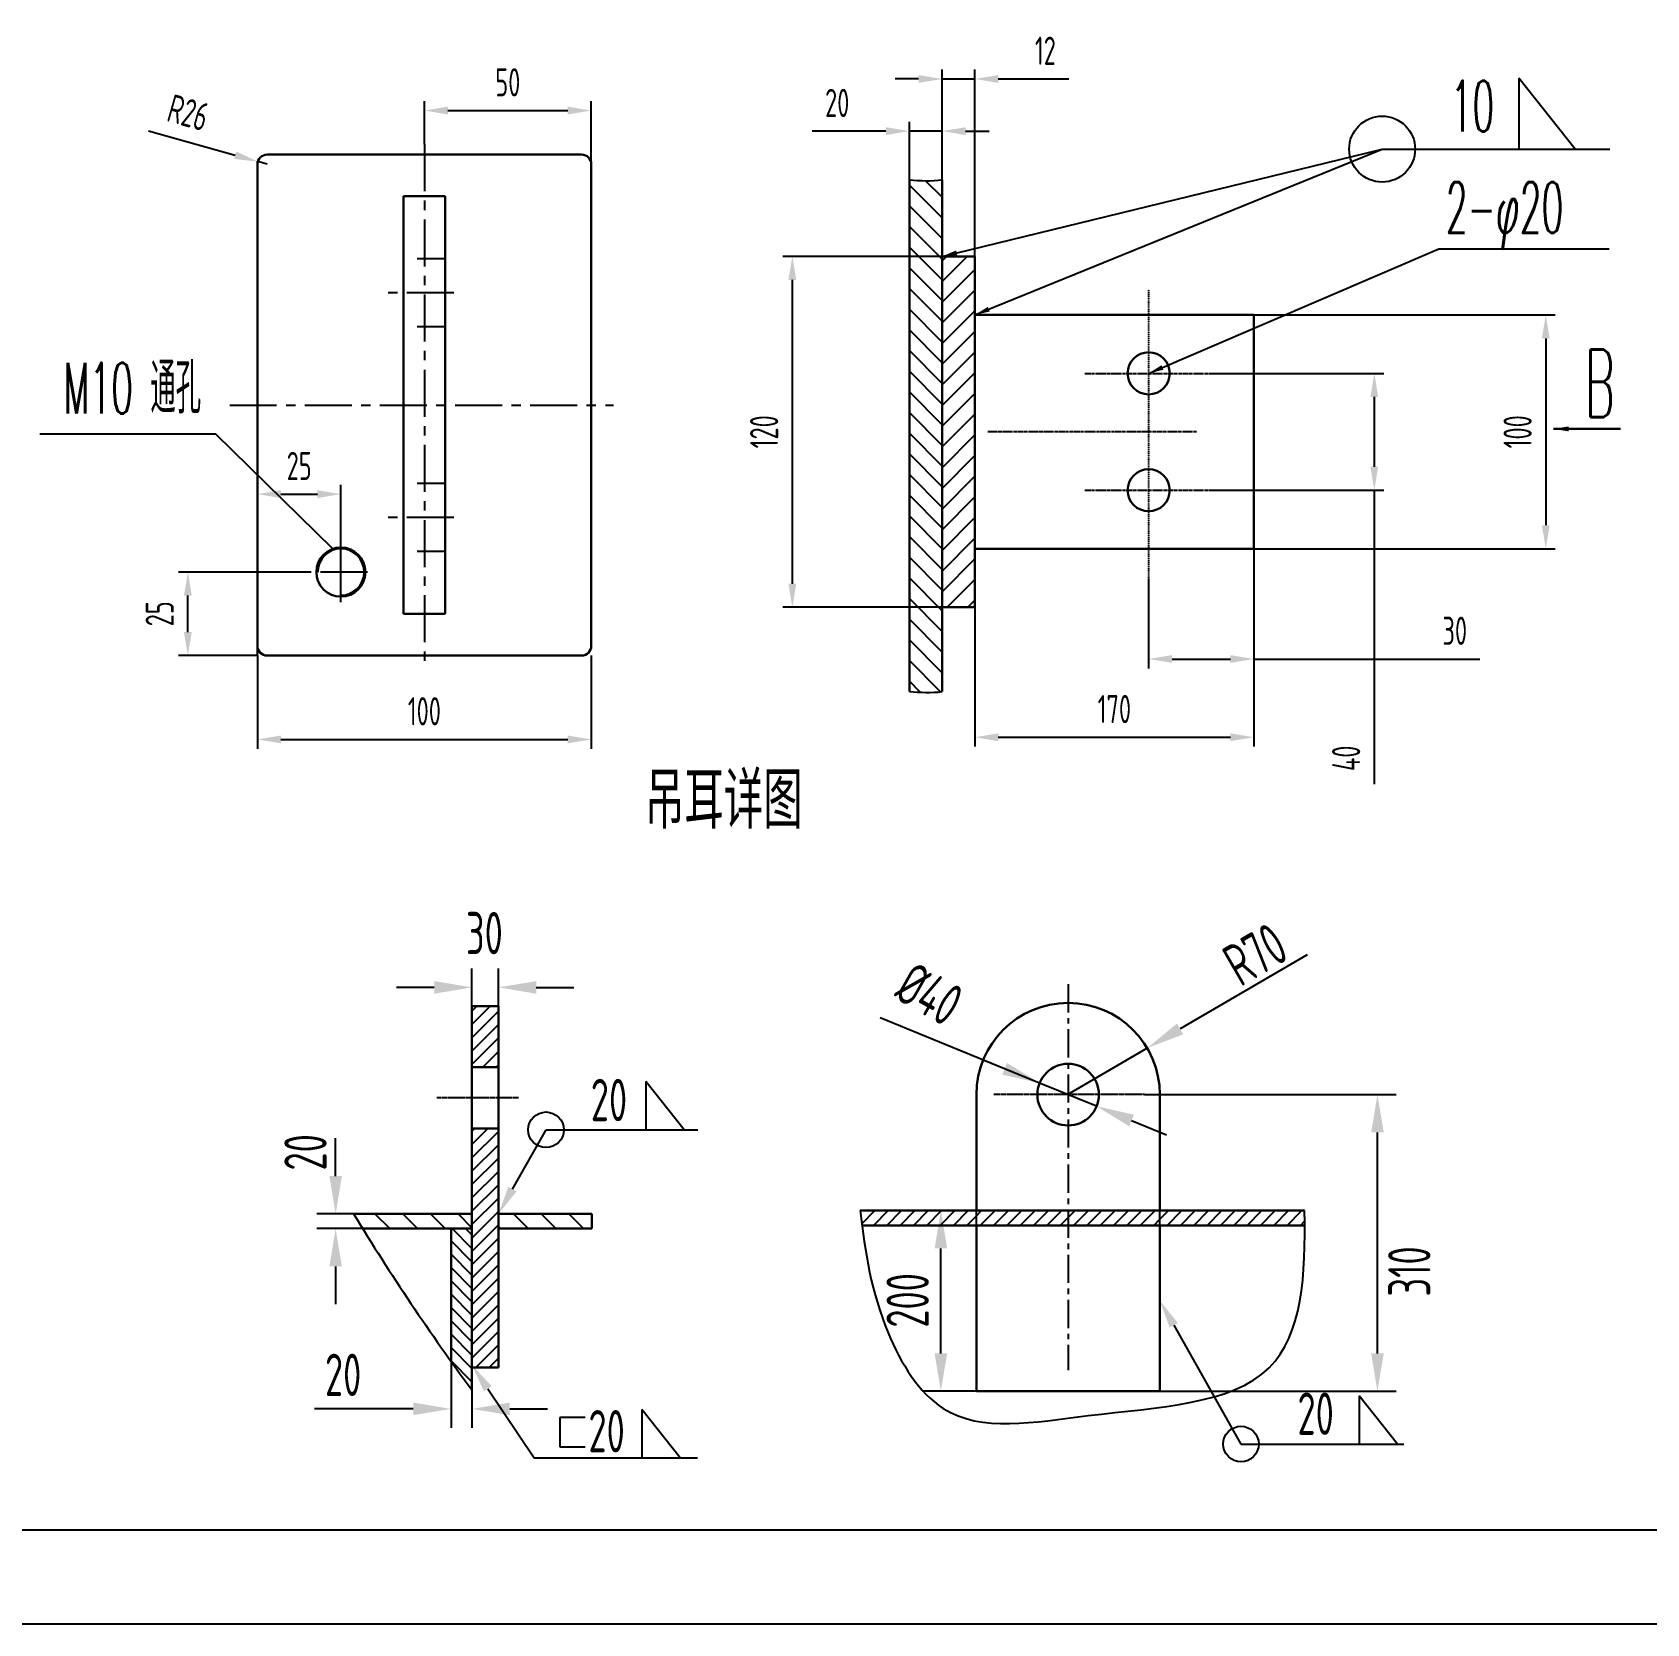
# Model space of a CAD drawing. Header units: millimetres. Extents: x 115735 to 194929, y 30422 to 45272.
# Drawn here: x 122193 to 126490, y 30422 to 34656 of the extents above; entities that cross this region are included whole.
import ezdxf
from ezdxf.enums import TextEntityAlignment as Align

# ---------------------------------------------------------------- set-up
doc = ezdxf.new("R2010")
doc.units = ezdxf.units.MM
for name, pattern in [('CENTER', [2, 1.25, -0.25, 0.25, -0.25]), ('CENTER2', [1.125, 0.75, -0.125, 0.125, -0.125]), ('CENTERX2', [4, 2.5, -0.5, 0.5, -0.5]), ('HIDDEN', [0.375, 0.25, -0.125])]:
    doc.linetypes.add(name, pattern=pattern)
for name, color, linetype in [('01   粗实线层', 7, 'Continuous'), ('09图框与明细表层', 4, 'Continuous'), ('2', 4, 'Continuous'), ('2细线层', 4, 'Continuous'), ('3', 1, 'CENTER2'), ('_CENTER', 1, 'CENTERX2'), ('BORDER', 7, 'Continuous'), ('CENTER', 1, 'CENTER'), ('CL', 6, 'CENTER'), ('DATA', 4, 'Continuous'), ('DIM', 3, 'Continuous'), ('DIMEN', 4, 'Continuous'), ('HIDDEN', 6, 'HIDDEN'), ('jiashe', 7, 'Continuous'), ('OBS', 2, 'Continuous')]:
    doc.layers.add(name, color=color, linetype=linetype)
for name, color, linetype, lineweight in [('DRAWING', 7, 'Continuous', 30), ('WELD_DETAIL', 7, 'Continuous', 30), ('轮廓', 4, 'Continuous', 30)]:
    doc.layers.add(name, color=color, linetype=linetype, lineweight=lineweight)
doc.styles.add('JEREH', font='isocp.shx', dxfattribs={"width": 0.7, "bigfont": 'hzfs.shx'})
doc.styles.add('残雪', font='romans.shx', dxfattribs={"width": 0.5, "bigfont": 'hztxt.shx'})
doc.dimstyles.new('JEREH', dxfattribs={"dimscale": 16, "dimtxt": 3, "dimasz": 2.5, "dimexe": 1, "dimexo": 0, "dimgap": 1.5, "dimtad": 1, "dimjust": 2, "dimdec": 0, "dimzin": 0, "dimdsep": 46, "dimtxsty": 'JEREH', "dimcen": 2.5, "dimse1": 1, "dimsd1": 1, "dimclrd": 130, "dimclre": 130, "dimclrt": 3, "dimadec": 0, "dimazin": 0, "dimtfac": 0.714286, "dimtdec": 0, "dimtmove": 0, "dimatfit": 3, "dimfxl": 1, "dimtzin": 0, "dimlwd": -1, "dimlwe": -1, "dimarcsym": 0})
doc.dimstyles.new('副本 JEREH-双', dxfattribs={"dimscale": 25, "dimtxt": 3, "dimasz": 2.5, "dimexe": 1, "dimexo": 0, "dimgap": 1.5, "dimtad": 1, "dimdec": 0, "dimzin": 0, "dimdsep": 46, "dimtxsty": 'JEREH', "dimcen": 2.5, "dimclrd": 130, "dimclre": 130, "dimclrt": 3, "dimadec": 0, "dimazin": 0, "dimtfac": 0.714286, "dimtdec": 0, "dimtmove": 0, "dimatfit": 3, "dimfxl": 1, "dimtzin": 0, "dimlwd": -1, "dimlwe": -1, "dimarcsym": 0})

# ---------------------------------------------------------------- blocks, each defined once
blk = doc.blocks.new('*D48')
at = {"layer": 'Defpoints', "color": 0, "transparency": 16777216}
for p in [(124527.5, 34393.5), (124527.5, 34264), (124614.6, 34264)]:
    blk.add_point(p, dxfattribs=at)
at = {"layer": 'jiashe', "color": 130, "transparency": 16777216}
for p, q in [((124465, 34393.5), (124268.4, 34393.5)), ((124527.5, 34264), (124527.5, 34418.5)), ((124614.6, 34393.5), (124527.5, 34393.5)), ((124614.6, 34264), (124614.6, 34418.5)), ((124677.1, 34393.5), (124739.6, 34393.5))]:
    blk.add_line(p, q, dxfattribs=at)
for points in [[(124465, 34403.9), (124465, 34383.1), (124527.5, 34393.5)], [(124677.1, 34403.9), (124677.1, 34383.1), (124614.6, 34393.5)]]:
    blk.add_solid(points, dxfattribs=at)
at = {"layer": 'jiashe', "color": 3, "transparency": 16777216, "insert": (124335.5, 34468.5), "char_height": 75, "attachment_point": 5, "style": 'JEREH'}
blk.add_mtext('20', dxfattribs=at)
blk = doc.blocks.new('*D49')
at = {"layer": 'Defpoints', "color": 0, "transparency": 16777216}
for p in [(124701.8, 34532.3), (124614.6, 34393.5), (124701.8, 34060.1)]:
    blk.add_point(p, dxfattribs=at)
at = {"layer": 'jiashe', "color": 130, "transparency": 16777216}
for p, q in [((124614.6, 34393.5), (124614.6, 34557.3)), ((124701.8, 34060.1), (124701.8, 34557.3)), ((124552.1, 34532.3), (124489.6, 34532.3)), ((124614.6, 34532.3), (124701.8, 34532.3)), ((124764.3, 34532.3), (124952.2, 34532.3))]:
    blk.add_line(p, q, dxfattribs=at)
for points in [[(124552.1, 34542.7), (124552.1, 34521.8), (124614.6, 34532.3)], [(124764.3, 34542.7), (124764.3, 34521.8), (124701.8, 34532.3)]]:
    blk.add_solid(points, dxfattribs=at)
at = {"layer": 'jiashe', "color": 3, "transparency": 16777216, "insert": (124889.5, 34607.3), "char_height": 75, "attachment_point": 5, "style": 'JEREH'}
blk.add_mtext('12', dxfattribs=at)
blk = doc.blocks.new('*D50')
at = {"layer": 'Defpoints', "color": 0, "transparency": 16777216}
for p in [(125444.6, 33904.5), (125444.6, 33282.2), (126221.6, 33282.2)]:
    blk.add_point(p, dxfattribs=at)
at = {"layer": 'jiashe', "color": 130, "transparency": 16777216}
for p, q in [((125444.6, 33904.5), (126246.6, 33904.5)), ((126221.6, 33842), (126221.6, 33344.7)), ((125444.6, 33282.2), (126246.6, 33282.2))]:
    blk.add_line(p, q, dxfattribs=at)
for points in [[(126211.2, 33842), (126232, 33842), (126221.6, 33904.5)], [(126211.2, 33344.7), (126232, 33344.7), (126221.6, 33282.2)]]:
    blk.add_solid(points, dxfattribs=at)
at = {"layer": 'jiashe', "color": 3, "transparency": 16777216, "insert": (126146.6, 33593.4), "char_height": 75, "attachment_point": 5, "rotation": 90, "style": 'JEREH'}
blk.add_mtext('100', dxfattribs=at)
blk = doc.blocks.new('*D51')
at = {"layer": 'Defpoints', "color": 0, "transparency": 16777216}
for p in [(124614.6, 34060.1), (124216, 33126.6), (124614.6, 33126.6)]:
    blk.add_point(p, dxfattribs=at)
at = {"layer": 'jiashe', "color": 130, "transparency": 16777216}
for p, q in [((124614.6, 34060.1), (124191, 34060.1)), ((124216, 33997.6), (124216, 33189.1)), ((124614.6, 33126.6), (124191, 33126.6))]:
    blk.add_line(p, q, dxfattribs=at)
for points in [[(124205.6, 33997.6), (124226.5, 33997.6), (124216, 34060.1)], [(124205.6, 33189.1), (124226.5, 33189.1), (124216, 33126.6)]]:
    blk.add_solid(points, dxfattribs=at)
at = {"layer": 'jiashe', "color": 3, "transparency": 16777216, "insert": (124141, 33593.4), "char_height": 75, "attachment_point": 5, "rotation": 90, "style": 'JEREH'}
blk.add_mtext('120', dxfattribs=at)
blk = doc.blocks.new('*D52')
at = {"layer": 'Defpoints', "color": 0, "transparency": 16777216}
for p in [(125334.5, 33748.9), (125334.5, 33437.8), (125765.2, 33437.8)]:
    blk.add_point(p, dxfattribs=at)
at = {"layer": 'jiashe', "color": 130, "transparency": 16777216}
for p, q in [((125334.5, 33748.9), (125790.2, 33748.9)), ((125765.2, 33686.4), (125765.2, 33500.3)), ((125334.5, 33437.8), (125790.2, 33437.8)), ((125765.2, 33437.8), (125765.2, 32655.6))]:
    blk.add_line(p, q, dxfattribs=at)
for points in [[(125754.8, 33686.4), (125775.6, 33686.4), (125765.2, 33748.9)], [(125754.8, 33500.3), (125775.6, 33500.3), (125765.2, 33437.8)]]:
    blk.add_solid(points, dxfattribs=at)
at = {"layer": 'jiashe', "color": 3, "transparency": 16777216, "insert": (125690.2, 32724.6), "char_height": 75, "attachment_point": 5, "rotation": 90, "style": 'JEREH'}
blk.add_mtext('40', dxfattribs=at)
blk = doc.blocks.new('*D53')
at = {"layer": 'Defpoints', "color": 0, "transparency": 16777216}
for p in [(124701.8, 33282.2), (125444.6, 33282.2), (125444.6, 32780.6)]:
    blk.add_point(p, dxfattribs=at)
at = {"layer": 'jiashe', "color": 130, "transparency": 16777216}
for p, q in [((124701.8, 33282.2), (124701.8, 32755.6)), ((125444.6, 33282.2), (125444.6, 32755.6)), ((124764.3, 32780.6), (125382.1, 32780.6))]:
    blk.add_line(p, q, dxfattribs=at)
for points in [[(124764.3, 32791), (124764.3, 32770.2), (124701.8, 32780.6)], [(125382.1, 32791), (125382.1, 32770.2), (125444.6, 32780.6)]]:
    blk.add_solid(points, dxfattribs=at)
at = {"layer": 'jiashe', "color": 3, "transparency": 16777216, "insert": (125073.2, 32855.6), "char_height": 75, "attachment_point": 5, "style": 'JEREH'}
blk.add_mtext('170', dxfattribs=at)
blk = doc.blocks.new('*D54')
at = {"layer": 'Defpoints', "color": 0, "transparency": 16777216}
for p in [(125164.5, 33201.2), (125444.6, 33201.2), (125444.6, 32988.8)]:
    blk.add_point(p, dxfattribs=at)
at = {"layer": 'jiashe', "color": 130, "transparency": 16777216}
for p, q in [((125164.5, 33201.2), (125164.5, 32963.8)), ((125444.6, 33201.2), (125444.6, 32963.8)), ((125227, 32988.8), (125382.1, 32988.8)), ((125444.6, 32988.8), (126045.8, 32988.8))]:
    blk.add_line(p, q, dxfattribs=at)
for points in [[(125227, 32999.2), (125227, 32978.4), (125164.5, 32988.8)], [(125382.1, 32999.2), (125382.1, 32978.4), (125444.6, 32988.8)]]:
    blk.add_solid(points, dxfattribs=at)
at = {"layer": 'jiashe', "color": 3, "transparency": 16777216, "insert": (125979.4, 33063.8), "char_height": 75, "attachment_point": 5, "style": 'JEREH'}
blk.add_mtext('30', dxfattribs=at)
blk = doc.blocks.new('*D57')
at = {"layer": 'Defpoints', "color": 0, "transparency": 16777216}
for p in [(122607, 33220.2), (122932.3, 33220.2), (122792.2, 32998)]:
    blk.add_point(p, dxfattribs=at)
at = {"layer": 'jiashe', "color": 130, "transparency": 16777216}
for p, q in [((122932.3, 33220.2), (122582, 33220.2)), ((122607, 33060.5), (122607, 33157.7)), ((122792.2, 32998), (122582, 32998))]:
    blk.add_line(p, q, dxfattribs=at)
for points in [[(122596.5, 33157.7), (122617.4, 33157.7), (122607, 33220.2)], [(122596.5, 33060.5), (122617.4, 33060.5), (122607, 32998)]]:
    blk.add_solid(points, dxfattribs=at)
at = {"layer": 'jiashe', "color": 3, "transparency": 16777216, "insert": (122532, 33109.1), "char_height": 75, "attachment_point": 5, "rotation": 90, "style": 'JEREH'}
blk.add_mtext('25', dxfattribs=at)
blk = doc.blocks.new('*D58')
at = {"layer": 'Defpoints', "color": 0, "transparency": 16777216}
for p in [(123014.4, 33427.5), (123014.4, 33140.2), (122792.2, 32998)]:
    blk.add_point(p, dxfattribs=at)
at = {"layer": 'jiashe', "color": 130, "transparency": 16777216}
for p, q in [((122792.2, 32998), (122792.2, 33452.5)), ((123014.4, 33140.2), (123014.4, 33452.5)), ((122854.7, 33427.5), (122951.9, 33427.5))]:
    blk.add_line(p, q, dxfattribs=at)
for points in [[(122854.7, 33437.9), (122854.7, 33417.1), (122792.2, 33427.5)], [(122951.9, 33437.9), (122951.9, 33417.1), (123014.4, 33427.5)]]:
    blk.add_solid(points, dxfattribs=at)
at = {"layer": 'jiashe', "color": 3, "transparency": 16777216, "insert": (122903.3, 33502.5), "char_height": 75, "attachment_point": 5, "style": 'JEREH'}
blk.add_mtext('25', dxfattribs=at)
blk = doc.blocks.new('*D59')
at = {"layer": 'Defpoints', "color": 0, "transparency": 16777216}
for p in [(123680.9, 34448.3), (123236.5, 34358.6), (123680.9, 34305.3)]:
    blk.add_point(p, dxfattribs=at)
at = {"layer": 'jiashe', "color": 130, "transparency": 16777216}
for p, q in [((123236.5, 34358.6), (123236.5, 34473.3)), ((123680.9, 34305.3), (123680.9, 34473.3)), ((123299, 34448.3), (123618.4, 34448.3))]:
    blk.add_line(p, q, dxfattribs=at)
for points in [[(123299, 34458.7), (123299, 34437.9), (123236.5, 34448.3)], [(123618.4, 34458.7), (123618.4, 34437.9), (123680.9, 34448.3)]]:
    blk.add_solid(points, dxfattribs=at)
at = {"layer": 'jiashe', "color": 3, "transparency": 16777216, "insert": (123458.7, 34523.3), "char_height": 75, "attachment_point": 5, "style": 'JEREH'}
blk.add_mtext('50', dxfattribs=at)
blk = doc.blocks.new('*D55')
at = {"layer": 'Defpoints', "color": 0, "transparency": 16777216}
for p in [(122792.2, 32998), (123680.9, 32998), (123680.9, 32774.8)]:
    blk.add_point(p, dxfattribs=at)
at = {"layer": 'jiashe', "color": 130, "transparency": 16777216}
for p, q in [((122792.2, 32998), (122792.2, 32749.8)), ((123680.9, 32998), (123680.9, 32749.8)), ((122854.7, 32774.8), (123618.4, 32774.8))]:
    blk.add_line(p, q, dxfattribs=at)
for points in [[(122854.7, 32785.2), (122854.7, 32764.4), (122792.2, 32774.8)], [(123618.4, 32785.2), (123618.4, 32764.4), (123680.9, 32774.8)]]:
    blk.add_solid(points, dxfattribs=at)
at = {"layer": 'jiashe', "color": 3, "transparency": 16777216, "insert": (123236.5, 32849.8), "char_height": 75, "attachment_point": 5, "style": 'JEREH'}
blk.add_mtext('100', dxfattribs=at)
blk = doc.blocks.new('*D56')
at = {"layer": 'Defpoints', "color": 0, "transparency": 16777216}
for p in [(122793.2, 34312.3), (122817.9, 34305.3)]:
    blk.add_point(p, dxfattribs=at)
at = {"layer": 'jiashe', "color": 130, "transparency": 16777216}
for p, q in [((122502.2, 34394.7), (122733, 34329.4)), ((122817.9, 34305.3), (122793.2, 34312.3))]:
    blk.add_line(p, q, dxfattribs=at)
blk.add_solid([(122735.9, 34339.4), (122730.2, 34319.4), (122793.2, 34312.3)], dxfattribs=at)
at = {"layer": 'jiashe', "color": 3, "transparency": 16777216, "insert": (122608, 34442.7), "char_height": 75, "attachment_point": 5, "rotation": 344.1857, "style": 'JEREH'}
blk.add_mtext('R26', dxfattribs=at)

msp = doc.modelspace()

# ---------------------------------------------------------------- hatches: boundary and pattern name
at = {"layer": 'OBS', "ltscale": 5}
h = msp.add_hatch(dxfattribs=at)
h.set_pattern_fill('ANSI31', color=256, scale=311.142857, angle=90, style=0)
h.set_pattern_definition([(135, (-145584.52, -17404.972), (-27.501403, -27.501403), [])])
edge = h.paths.add_edge_path()
edge.add_spline(control_points=[(124614.6, 34264), (124586.4, 34259.8), (124557, 34261.9), (124527.5, 34264)], knot_values=[0, 0, 0, 0, 42, 42, 42, 42], degree=3, periodic=0)
edge.add_line((124527.5, 34264), (124527.5, 32902.1))
edge.add_spline(control_points=[(124527.5, 32902.1), (124556.9, 32900.2), (124586.2, 32898.4), (124614.6, 32902.1)], knot_values=[0, 0, 0, 0, 42, 42, 42, 42], degree=3, periodic=0)
edge.add_line((124614.6, 32902.1), (124614.6, 34264))
h = msp.add_hatch(dxfattribs=at)
h.set_pattern_fill('ANSI31', color=256, scale=311.142857, style=0)
h.set_pattern_definition([(45, (-145584.52, -17404.972), (-27.501403, 27.501403), [])])
h.paths.add_polyline_path([(124701.8, 34060.1), (124614.6, 34060.1), (124614.6, 33126.6), (124701.8, 33126.6)])

# ---------------------------------------------------------------- linework, layer by layer
at = {"layer": '09图框与明细表层', "color": 4}
for p, q in [((116359.7, 30671.8), (136509.7, 30671.8)), ((115734.7, 30421.8), (136759.7, 30421.8))]:
    msp.add_line(p, q, dxfattribs=at)
at = {"layer": '2'}
for p, q in [((125586.8, 32202), (125248.1, 32004.4)), ((123363.3, 32051.9), (123376.6, 32065.1)), ((123363.3, 32016.4), (123412.1, 32065.1)), ((123363.3, 31980.8), (123433.9, 32051.4)), ((124781.2, 31898.4), (124449.4, 32033.6)), ((124874.3, 31860.5), (124449.4, 32033.6)), ((123363.3, 31945.3), (123433.9, 32015.9)), ((123363.3, 31909.8), (123433.9, 31980.4)), ((123392.1, 31903), (123433.9, 31944.8)), ((124950.5, 31830.9), (125161.3, 31953.8)), ((123427.6, 31903), (123433.9, 31909.3)), ((125026.1, 31798.6), (124874.3, 31860.5)), ((125119.1, 31760.7), (125212.2, 31722.8)), ((123363.3, 31732.2), (123370.2, 31739.1)), ((123363.3, 31696.7), (123405.8, 31739.1)), ((123363.3, 31661.2), (123433.9, 31731.7)), ((123363.3, 31625.6), (123433.9, 31696.2)), ((123363.3, 31590.1), (123433.9, 31660.7)), ((123363.3, 31554.6), (123433.9, 31625.1)), ((123363.3, 31519.1), (123433.9, 31589.6)), ((123363.3, 31483.6), (123433.9, 31554.1)), ((123363.3, 31448), (123433.9, 31518.6)), ((124400.9, 31486.1), (124435.8, 31520.9)), ((124431.9, 31481.6), (124471.3, 31520.9)), ((124467.5, 31481.6), (124506.8, 31520.9)), ((124503, 31481.6), (124542.4, 31520.9)), ((124706.1, 31520.9), (124534.3, 31520.9)), ((124538.5, 31481.6), (124577.9, 31520.9)), ((124574, 31481.6), (124613.4, 31520.9)), ((124609.5, 31481.6), (124648.9, 31520.9)), ((124645.1, 31481.6), (124684.4, 31520.9)), ((124680.6, 31481.6), (124706.1, 31507.1)), ((124706.1, 31507.1), (124720, 31520.9)), ((124716.1, 31481.6), (124755.5, 31520.9)), ((124751.6, 31481.6), (124791, 31520.9)), ((124787.1, 31481.6), (124826.5, 31520.9)), ((124822.7, 31481.6), (124862, 31520.9)), ((124858.2, 31481.6), (124897.6, 31520.9)), ((124893.7, 31481.6), (124933.1, 31520.9)), ((124929.2, 31481.6), (124950.2, 31502.5)), ((124950.2, 31502.5), (124968.6, 31520.9)), ((124964.7, 31481.6), (125004.1, 31520.9)), ((125000.3, 31481.6), (125039.6, 31520.9)), ((125035.8, 31481.6), (125075.2, 31520.9)), ((125071.3, 31481.6), (125110.7, 31520.9)), ((125106.8, 31481.6), (125146.2, 31520.9)), ((125142.3, 31481.6), (125181.7, 31520.9)), ((125194.2, 31497.9), (125217.3, 31520.9)), ((125213.4, 31481.6), (125252.8, 31520.9)), ((125248.9, 31481.6), (125288.3, 31520.9)), ((125284.4, 31481.6), (125323.8, 31520.9)), ((125319.9, 31481.6), (125359.3, 31520.9)), ((125355.5, 31481.6), (125394.9, 31520.9)), ((125391, 31481.6), (125430.4, 31520.9)), ((125426.5, 31481.6), (125465.9, 31520.9)), ((125462, 31481.6), (125501.4, 31520.9)), ((125497.6, 31481.6), (125536.9, 31520.9)), ((125533.1, 31481.6), (125572.5, 31520.9)), ((123363.3, 31420.6), (123310.8, 31473.1)), ((123363.3, 31456.1), (123346.4, 31473.1)), ((123363.3, 31412.5), (123433.9, 31483.1)), ((125177.9, 31481.6), (125194.2, 31497.9)), ((125568.6, 31481.6), (125579.8, 31492.8)), ((123363.3, 31385.1), (123307.5, 31440.9)), ((123363.3, 31377), (123433.9, 31447.5)), ((123363.3, 31349.5), (123307.5, 31405.3)), ((123363.3, 31341.5), (123433.9, 31412)), ((123363.3, 31306), (123433.9, 31376.5)), ((123363.3, 31314), (123307.5, 31369.8)), ((123363.3, 31278.5), (123307.5, 31334.3)), ((123363.3, 31270.4), (123433.9, 31341)), ((123363.3, 31243), (123307.5, 31298.8)), ((123363.3, 31234.9), (123433.9, 31305.5)), ((123363.3, 31207.5), (123307.5, 31263.2)), ((123363.3, 31199.4), (123433.9, 31269.9)), ((123363.3, 31171.9), (123307.5, 31227.7)), ((123363.3, 31163.9), (123433.9, 31234.4)), ((123363.3, 31136.4), (123307.5, 31192.2)), ((123363.3, 31100.9), (123307.5, 31156.7)), ((123363.3, 31128.4), (123433.9, 31198.9)), ((123373.7, 31103.2), (123433.9, 31163.4)), ((123363.3, 31065.4), (123307.5, 31121.2)), ((123409.3, 31103.2), (123433.9, 31127.9))]:
    msp.add_line(p, q, dxfattribs=at)
at = {"layer": '2', "ltscale": 5}
for p, q in [((123363.3, 32065.1), (123363.3, 32165.2)), ((123433.9, 32065.1), (123433.9, 32165.2)), ((123262.8, 32115), (123162.4, 32115)), ((123534.3, 32115), (123634.8, 32115)), ((125153.7, 31829.6), (125823.7, 31829.6)), ((125773.5, 31141), (125773.5, 31729.1)), ((123000.3, 31612.9), (123000.3, 31713.4)), ((123048.1, 31512.5), (122950.1, 31512.5)), ((124706.1, 31520.9), (124561.2, 31520.9)), ((123072.3, 31473.1), (122950.1, 31473.1)), ((124611.4, 31141), (124611.4, 31420.5)), ((123000.3, 31372.6), (123000.3, 31272.1)), ((124706.1, 31040.6), (124561.2, 31040.6)), ((125194.2, 31040.6), (125823.7, 31040.6))]:
    msp.add_line(p, q, dxfattribs=at)
at = {"layer": '2'}
msp.add_open_spline([(124396.9, 31520.9), (124408.9, 31411.7), (124439.7, 31221.2), (124628.4, 30912.7), (125039.1, 30992.9), (125561.6, 31011.6), (125583.5, 31348.7), (125579.3, 31520.9)], degree=3, knots=[51.969811, 51.969811, 51.969811, 51.969811, 250.584481, 399.145657, 629.934832, 927.504681, 1192.453738, 1192.453738, 1192.453738, 1192.453738], dxfattribs=at)
at = {"layer": '2', "ltscale": 5}
for points in [[(123262.8, 32131.7), (123262.8, 32098.2), (123363.3, 32115)], [(123534.3, 32131.7), (123534.3, 32098.2), (123433.9, 32115)], [(125756.8, 31729.1), (125790.3, 31729.1), (125773.5, 31829.6)], [(122983.6, 31612.9), (123017, 31612.9), (123000.3, 31512.5)], [(124594.7, 31420.5), (124628.2, 31420.5), (124611.4, 31520.9)], [(122983.6, 31372.6), (123017, 31372.6), (123000.3, 31473.1)], [(124594.7, 31141), (124628.2, 31141), (124611.4, 31040.6)], [(125756.8, 31141), (125790.3, 31141), (125773.5, 31040.6)]]:
    msp.add_solid(points, dxfattribs=at)
at = {"layer": '2'}
for points in [[(125239.7, 32018.9), (125256.5, 31990), (125161.3, 31953.8)], [(124787.6, 31913.9), (124774.9, 31882.9), (124874.3, 31860.5)], [(125125.4, 31776.2), (125112.8, 31745.2), (125026.1, 31798.6)]]:
    msp.add_solid(points, dxfattribs=at)
at = {"layer": '3', "ltscale": 8}
for p, q in [((123487.5, 31821.1), (123269.9, 31821.1)), ((125153.7, 31829.6), (124752.7, 31829.6))]:
    msp.add_line(p, q, dxfattribs=at)
at = {"layer": '_CENTER', "ltscale": 30}
msp.add_line((124950.2, 32123.5), (124950.2, 31096.5), dxfattribs=at)
at = {"layer": 'BORDER'}
msp.add_arc((123014.4, 33220.2), 61.8, 270, 180, dxfattribs=at)
at = {"layer": 'CENTER', "color": 1, "ltscale": 100}
for p, q in [((123236.5, 34358.6), (123236.5, 32958.6)), ((123314.8, 33963.4), (123138.5, 33963.4)), ((122718.3, 33664.5), (123739.6, 33664.5)), ((123314.8, 33365.7), (123138.5, 33365.7)), ((123014.4, 33140.2), (123014.4, 33293.7)), ((123085.2, 33220.2), (122932.3, 33220.2))]:
    msp.add_line(p, q, dxfattribs=at)
at = {"layer": 'CL', "ltscale": 0.1}
msp.add_line((125164.5, 33972), (125164.5, 33201.2), dxfattribs=at)
at = {"layer": 'CL', "ltscale": 5}
for p, q in [((124994.5, 33748.9), (125334.5, 33748.9)), ((125291.5, 33593.4), (124736.3, 33593.4)), ((124994.5, 33437.8), (125334.5, 33437.8))]:
    msp.add_line(p, q, dxfattribs=at)
at = {"layer": 'DIM'}
for p, q in [((126150.1, 34534.1), (126150.1, 34345.6)), ((126299.7, 34345.6), (126150.1, 34534.1)), ((123928.5, 31736.1), (123826.4, 31864.7)), ((123826.4, 31864.7), (123826.4, 31736.1)), ((123471, 31578), (123560.4, 31736.1)), ((123560.4, 31736.1), (123964.1, 31736.1)), ((125231.3, 31215.8), (125410.2, 30899.8)), ((123405.4, 31047.1), (123529.1, 30863.4)), ((125827.2, 30899.8), (125725.1, 31028.4)), ((125725.1, 31028.4), (125725.1, 30899.8)), ((123815, 30992.1), (123815, 30863.4)), ((123917.2, 30863.4), (123815, 30992.1)), ((123664.5, 30970.9), (123597.3, 30970.9)), ((123597.3, 30970.9), (123597.3, 30892)), ((125410.2, 30899.8), (125843.9, 30899.8)), ((123529.1, 30863.4), (123963.8, 30863.4)), ((123597.3, 30892), (123664.5, 30892))]:
    msp.add_line(p, q, dxfattribs=at)
at = {"layer": 'DIM', "ltscale": 5}
for p, q in [((125936.9, 34079.9), (126390.5, 34079.9)), ((123307.5, 31119.8), (123307.5, 30943.1)), ((123363.3, 31070.5), (123363.3, 30943.1)), ((123207.1, 30993.4), (122943.7, 30993.4)), ((123463.8, 30993.4), (123564.3, 30993.4))]:
    msp.add_line(p, q, dxfattribs=at)
at = {"layer": 'DIM', "color": 4}
for p, q in [((122681, 33587.3), (122213, 33587.3)), ((122992.8, 33282), (122681, 33587.3))]:
    msp.add_line(p, q, dxfattribs=at)
at = {"layer": 'DIM'}
for centre, radius in [((125786.1, 34345.6), 87.8), ((123560.4, 31736.1), 47.3), ((125410.2, 30899.8), 47.3)]:
    msp.add_circle(centre, radius, dxfattribs=at)
for points in [[(123481.9, 31571.9), (123433.9, 31512.5), (123460, 31584.2)], [(125242.3, 31222), (125194.2, 31281.4), (125220.4, 31209.6)], [(123395, 31040.1), (123363.3, 31109.6), (123415.8, 31054.1)]]:
    msp.add_solid(points, dxfattribs=at)
at = {"layer": 'DIM', "ltscale": 5}
for points in [[(123207.1, 31010.1), (123207.1, 30976.6), (123307.5, 30993.4)], [(123463.8, 31010.1), (123463.8, 30976.6), (123363.3, 30993.4)]]:
    msp.add_solid(points, dxfattribs=at)
at = {"layer": 'DIMEN'}
for p, q in [((123105.1, 31512.5), (123144.5, 31473.1)), ((123178.8, 31512.5), (123218.2, 31473.1)), ((123252.5, 31512.5), (123291.8, 31473.1)), ((123326.1, 31512.5), (123363.3, 31475.3)), ((123473.5, 31512.5), (123512.9, 31473.1)), ((123547.2, 31512.5), (123586.6, 31473.1)), ((123620.9, 31512.5), (123660.3, 31473.1)), ((123433.9, 31478.4), (123439.2, 31473.1))]:
    msp.add_line(p, q, dxfattribs=at)
msp.add_arc((128607.2, 34903.4), 6511.7, 211.38224, 216.36058, dxfattribs=at)
at = {"layer": 'DRAWING'}
for p, q in [((122792.2, 33023.7), (122792.2, 34305.3)), ((122817.9, 34331.1), (123655.2, 34331.1)), ((123680.9, 34305.3), (123680.9, 33023.7)), ((123181, 34220), (123292.1, 34220)), ((123181, 34220), (123181, 33109.1)), ((123292.1, 34220), (123292.1, 33109.1)), ((123181, 33109.1), (123292.1, 33109.1)), ((123655.2, 32998), (122817.9, 32998)), ((123363.3, 31226.9), (123363.3, 32065.1)), ((123363.3, 32065.1), (123433.9, 32065.1)), ((123433.9, 31103.2), (123433.9, 32065.1)), ((123433.9, 31903), (123363.3, 31903)), ((124706.1, 31829.6), (124706.1, 31520.9)), ((125194.2, 31829.6), (125194.2, 31520.9)), ((123433.9, 31739.1), (123363.3, 31739.1)), ((123048.1, 31512.5), (123363.3, 31512.5)), ((123433.9, 31512.5), (123681.9, 31512.5)), ((123681.9, 31512.5), (123681.9, 31473.1)), ((125579.3, 31520.9), (124396.9, 31520.9)), ((123072.3, 31473.1), (123363.3, 31473.1)), ((123307.5, 31473.1), (123307.5, 31119.8)), ((123433.9, 31473.1), (123681.9, 31473.1)), ((125580, 31481.6), (124401.5, 31481.6)), ((124706.1, 31481.6), (124706.1, 31040.6)), ((125194.2, 31481.6), (125194.2, 31040.6)), ((123363.3, 31226.9), (123363.3, 31042.8)), ((123433.9, 31103.2), (123363.3, 31103.2)), ((125194.2, 31040.6), (124706.1, 31040.6))]:
    msp.add_line(p, q, dxfattribs=at)
for centre, radius in [((123014.4, 33220.2), 65.4), ((124950.2, 31829.6), 82)]:
    msp.add_circle(centre, radius, dxfattribs=at)
for centre, radius, start, end in [((122817.9, 34305.3), 25.7, 90, 180), ((123655.2, 34305.3), 25.7, 0, 90), ((122817.9, 33023.7), 25.7, 180, 270), ((123655.2, 33023.7), 25.7, 270, 0), ((124950.2, 31829.6), 244.1, 0, 180)]:
    msp.add_arc(centre, radius, start, end, dxfattribs=at)
at = {"layer": 'HIDDEN', "ltscale": 300}
for p, q in [((123292.1, 34053.9), (123181, 34053.9)), ((123292.1, 33872.8), (123181, 33872.8)), ((123292.1, 33456.2), (123181, 33456.2)), ((123292.1, 33275.2), (123181, 33275.2))]:
    msp.add_line(p, q, dxfattribs=at)
at = {"layer": 'HIDDEN'}
for p, q in [((124706.1, 31481.6), (124706.1, 31520.9)), ((125194.2, 31481.6), (125194.2, 31520.9))]:
    msp.add_line(p, q, dxfattribs=at)
at = {"layer": 'OBS', "ltscale": 5}
for points in [[(124527.5, 34264), (124557, 34261.9), (124586.4, 34259.8), (124614.6, 34264)], [(124527.5, 32902.1), (124556.9, 32900.2), (124586.2, 32898.4), (124614.6, 32902.1)]]:
    msp.add_open_spline(points, degree=3, dxfattribs=at)
at = {"layer": 'WELD_DETAIL', "color": 0, "ltscale": 5}
for p, q in [((124527.5, 34264), (124527.5, 32902.1)), ((124614.6, 34264), (124614.6, 32902.1)), ((124614.6, 34060.1), (124701.8, 34060.1)), ((124701.8, 34060.1), (124701.8, 33126.6)), ((124701.8, 33904.5), (125444.6, 33904.5)), ((125444.6, 33904.5), (125444.6, 33282.2)), ((125444.6, 33282.2), (124701.8, 33282.2)), ((124701.8, 33126.6), (124614.6, 33126.6))]:
    msp.add_line(p, q, dxfattribs=at)
for centre in [(125164.5, 33748.9), (125164.5, 33437.8)]:
    msp.add_circle(centre, 56, dxfattribs=at)

# ---------------------------------------------------------------- texts
at = {"layer": '2细线层', "ltscale": 80, "style": 'JEREH', "width": 0.7}
msp.add_text('吊耳详图', height=150, dxfattribs=at).set_placement((124033.5, 32620.4), align=Align.MIDDLE)
at = {"layer": 'DATA', "style": 'JEREH', "width": 0.7}
for s, rotation, p in [('R70', 30.0475, (125408.6, 32115.3)), ('%%C40', 330.4212, (124482.4, 32088.6)), ('20', 90, (122976.3, 31627.7)), ('310', 90, (125914.6, 31292.3)), ('200', 90, (124579.3, 31209.5))]:
    msp.add_text(s, height=112.5, rotation=rotation, dxfattribs=at).set_placement(p)
at = {"layer": 'DIM', "color": 4}
for s, height, style, width, p in [('10', 135, '残雪', 0.5, (125968.5, 34460.1)), ('2-φ20', 135, '残雪', 0.5, (125955.8, 34190.2)), ('20', 112.5, 'JEREH', 0.7, (123679.5, 31815.2)), ('20', 112.5, 'JEREH', 0.7, (125560.7, 30980.5)), ('20', 112.5, 'JEREH', 0.7, (123673.3, 30934))]:
    msp.add_text(s, height=height, dxfattribs=dict(at, style=style, width=width)).set_placement(p, align=Align.MIDDLE_LEFT)
at = {"layer": 'DIM', "color": 4, "style": '残雪', "width": 0.5}
for s, height, p in [('M10 通孔', 135, (122458.9, 33714.6)), ('B', 180, (126365.3, 33722.1))]:
    msp.add_text(s, height=height, dxfattribs=at).set_placement(p, align=Align.MIDDLE)
at = {"layer": 'DIM', "color": 4, "style": 'JEREH', "width": 0.7}
for s, p in [('30', (123347.2, 32203.2)), ('20', (122971.8, 31027.7))]:
    msp.add_text(s, height=112.5, dxfattribs=at).set_placement(p)

# ---------------------------------------------------------------- dimensions: what is measured, and where the dimension line sits
at = {"layer": 'jiashe', "color": 2}
for base, p1, p2, text, picture, middle in [((124701.8, 34532.3), (124614.6, 34393.5), (124701.8, 34060.1), '12', '*D49', (124889.5, 34607.3)), ((124527.5, 34393.5), (124614.6, 34264), (124527.5, 34264), '20', '*D48', (124335.5, 34468.5)), ((123014.4, 33427.5), (122792.2, 32998), (123014.4, 33140.2), '25', '*D58', (122903.3, 33502.5)), ((125444.6, 32780.6), (124701.8, 33282.2), (125444.6, 33282.2), '170', '*D53', (125073.2, 32855.6))]:
    dim = msp.add_linear_dim(base=base, p1=p1, p2=p2, text=text, dimstyle='副本 JEREH-双', dxfattribs=at)
    dim.commit()
    dim.dimension.update_dxf_attribs({"geometry": picture, "text_midpoint": middle})
for base, p1, p2, text, picture, middle in [((123680.9, 34448.3), (123236.5, 34358.6), (123680.9, 34305.3), '50', '*D59', (123458.7, 34448.3)), ((125444.6, 32988.8), (125164.5, 33201.2), (125444.6, 33201.2), '30', '*D54', (125979.4, 32988.8)), ((123680.9, 32774.8), (122792.2, 32998), (123680.9, 32998), '100', '*D55', (123236.5, 32774.8))]:
    dim = msp.add_linear_dim(base=base, p1=p1, p2=p2, text=text, dimstyle='副本 JEREH-双', dxfattribs=at)
    dim.commit()
    dim.dimension.update_dxf_attribs({"geometry": picture, "text_midpoint": middle, "dimtype": 160})
dim = msp.add_radius_dim(center=(122817.9, 34305.3), mpoint=(122793.2, 34312.3), dimstyle='副本 JEREH-双', dxfattribs=at)
dim.commit()
dim.dimension.update_dxf_attribs({"geometry": '*D56', "text_midpoint": (122608, 34442.7)})
for base, p1, p2, text, picture, middle in [((124216, 33126.6), (124614.6, 34060.1), (124614.6, 33126.6), '120', '*D51', (124141, 33593.4)), ((126221.6, 33282.2), (125444.6, 33904.5), (125444.6, 33282.2), '100', '*D50', (126146.6, 33593.4))]:
    dim = msp.add_linear_dim(base=base, p1=p1, p2=p2, angle=90, text=text, dimstyle='副本 JEREH-双', dxfattribs=at)
    dim.commit()
    dim.dimension.update_dxf_attribs({"geometry": picture, "text_midpoint": middle})
for base, p1, p2, text, picture, middle in [((125765.2, 33437.8), (125334.5, 33748.9), (125334.5, 33437.8), '40', '*D52', (125765.2, 32724.6)), ((122607, 33220.2), (122792.2, 32998), (122932.3, 33220.2), '25', '*D57', (122607, 33109.1))]:
    dim = msp.add_linear_dim(base=base, p1=p1, p2=p2, angle=90, text=text, dimstyle='副本 JEREH-双', dxfattribs=at)
    dim.commit()
    dim.dimension.update_dxf_attribs({"geometry": picture, "text_midpoint": middle, "dimtype": 160})

# ---------------------------------------------------------------- leaders
at = {"layer": '01   粗实线层', "ltscale": 5}
for points in [[(124614.6, 34060.1), (125786.1, 34345.6), (126392.4, 34345.6)], [(124701.8, 33904.5), (125786.1, 34345.6)]]:
    msp.add_leader(points, dimstyle='JEREH', dxfattribs=at)
at = {"layer": 'DIM', "ltscale": 5}
msp.add_leader([(125164.5, 33748.9), (125936.9, 34079.9)], dimstyle='JEREH', dxfattribs=at)
at = {"layer": '轮廓', "color": 0, "ltscale": 5}
msp.add_leader([(126242.3, 33601.1), (126420.1, 33601.1)], dimstyle='JEREH', dxfattribs=at)

doc.saveas('drawing.dxf')
